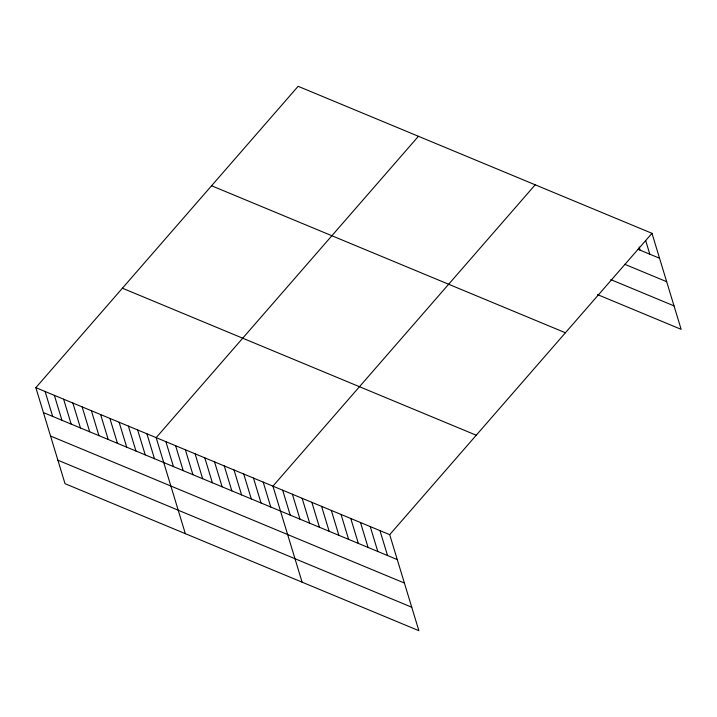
<?xml version="1.0" encoding="UTF-8"?>
<svg xmlns="http://www.w3.org/2000/svg" width="717" height="717" viewBox="0 0 717 717"><rect width="100%" height="100%" fill="white"/><g stroke="black" fill="none" stroke-linecap="round" stroke-linejoin="round"><path stroke-width="1.08" d="M35.85 387.655L389.698 534.667L418.871 630.691L65.023 483.679L35.85 387.655L298.129 86.309L651.977 233.321L681.15 329.345L597.467 294.579M418.432 136.293L156.163 437.639L185.336 533.663M535.205 184.807L272.926 486.153L302.108 582.177M389.698 534.667L651.977 233.321M638.139 249.346L659.541 258.237M624.83 264.322L666.676 281.7M610.767 279.603L674.025 305.881M211.578 185.757L565.426 332.769M122.401 288.207L476.249 435.228M43.423 412.571L397.272 559.583M50.548 436.035L404.397 583.046M57.898 460.215L411.746 607.227M645.712 240.697L649.817 254.194M639.134 247.033L640.084 250.152M379.974 530.625L387.538 555.541M370.241 526.583L377.805 551.498M360.508 522.541L368.081 547.456M350.774 518.499L358.348 543.414M341.05 514.456L348.614 539.372M331.317 510.414L338.881 535.33M321.583 506.372L329.157 531.279M311.85 502.33L319.423 527.237M302.126 498.279L309.69 523.195M292.393 494.237L299.966 519.153M282.659 490.195L290.233 515.111M263.202 482.111L270.766 507.027M253.468 478.069L261.042 502.984M243.735 474.027L251.308 498.942M234.011 469.985L241.575 494.9M224.278 465.942L231.842 490.858M214.544 461.9L222.118 486.807M204.811 457.858L212.384 482.765M195.087 453.807L202.651 478.723M185.353 449.765L192.918 474.681M175.62 445.723L183.194 470.639M165.887 441.681L173.46 466.597M146.904 433.794L154.478 458.71M137.646 429.949L145.219 454.865M128.397 426.104L135.961 451.02M119.139 422.259L126.712 447.175M109.889 418.414L117.454 443.33M100.631 414.569L108.204 439.485M91.382 410.724L98.946 435.64M82.123 406.88L89.697 431.795M72.865 403.035L80.438 427.95M63.616 399.19L71.18 424.106M54.358 395.345L61.931 420.261M45.108 391.5L52.673 416.416"/></g></svg>
